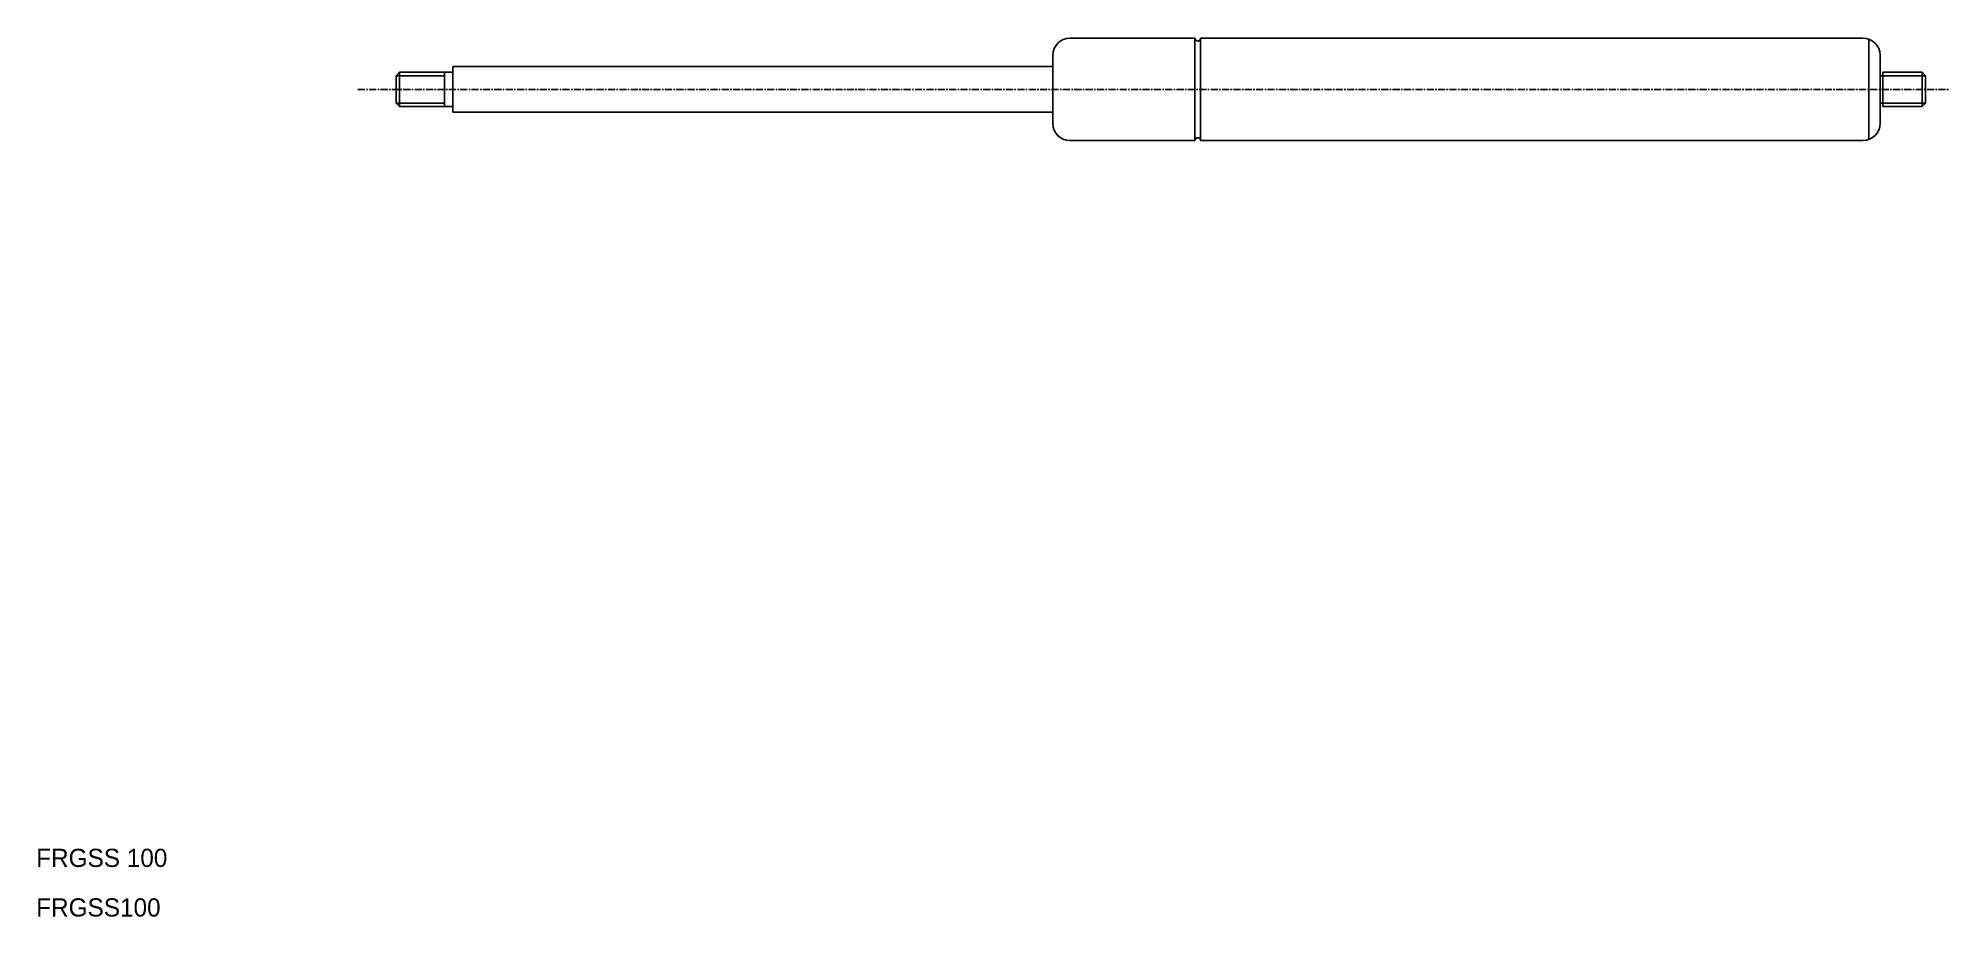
# Model space of a CAD drawing. Extents: x -69 to 267, y 49 to 204.
import ezdxf

# ---------------------------------------------------------------- set-up
doc = ezdxf.new("R2010")
doc.units = 0
doc.linetypes.add('CENTER', pattern=[2, 1.25, -0.25, 0.25, -0.25])
doc.layers.get('0').update_dxf_attribs({"linetype": 'CONTINUOUS'})
doc.layers.add('CENTER', color=1, linetype='CENTER')

msp = doc.modelspace()

# ---------------------------------------------------------------- linework, layer by layer
at = {"color": 7, "linetype": 'CONTINUOUS'}
for p, q in [((112.04, 203.91), (134.04, 203.91)), ((134.04, 203.91), (134.04, 185.91)), ((135.04, 203.91), (251.54, 203.91)), ((135.04, 203.91), (135.04, 185.91)), ((3.54, 198.91), (109.04, 198.91)), ((3.54, 198.91), (3.54, 190.91)), ((109.04, 200.91), (109.04, 188.91)), ((254.54, 200.91), (254.54, 188.91)), ((254.54, 190.41), (254.54, 199.41)), ((-5.86, 197.91), (-5.86, 191.91)), ((3.54, 197.91), (-5.86, 197.91)), ((2.04, 197.91), (2.04, 191.91)), ((255.04, 197.31), (254.54, 197.31)), ((255.04, 197.91), (261.94, 197.91)), ((261.94, 197.91), (261.94, 191.91)), ((-5.86, 191.91), (3.54, 191.91)), ((255.04, 192.51), (254.54, 192.51)), ((261.94, 191.91), (255.04, 191.91)), ((3.54, 190.91), (109.04, 190.91)), ((112.04, 185.91), (134.04, 185.91)), ((135.04, 185.91), (251.54, 185.91))]:
    msp.add_line(p, q, dxfattribs=at)
at = {"color": 3, "linetype": 'CONTINUOUS'}
for p, q in [((252.54, 203.74), (252.54, 186.08)), ((-6.46, 197.31), (2.04, 197.31)), ((262.54, 197.31), (255.04, 197.31)), ((-6.46, 192.51), (2.04, 192.51)), ((262.54, 192.51), (255.04, 192.51))]:
    msp.add_line(p, q, dxfattribs=at)
for p, q in [((-5.86, 197.91), (-6.46, 197.31)), ((-6.46, 192.51), (-6.46, 197.31)), ((255.04, 191.91), (255.04, 197.91)), ((261.94, 197.91), (262.54, 197.31)), ((262.54, 192.51), (262.54, 197.31)), ((-6.46, 192.51), (-5.86, 191.91)), ((262.54, 192.51), (261.94, 191.91))]:
    msp.add_line(p, q)
at = {"color": 7, "linetype": 'CONTINUOUS'}
for centre, radius, start, end in [((112.04, 200.91), 3, 90, 180), ((134.54, 203.91), 0.5, 180, 0), ((251.54, 200.91), 3, 0, 90), ((112.04, 188.91), 3, 180, 270), ((251.54, 188.91), 3, 270, 0), ((134.54, 185.91), 0.5, 0, 180)]:
    msp.add_arc(centre, radius, start, end, dxfattribs=at)
at = {"layer": 'CENTER', "color": 1, "linetype": 'CENTER'}
msp.add_line((-13.19, 194.91), (266.8, 194.91), dxfattribs=at)

# ---------------------------------------------------------------- texts
for s, p in [('FRGSS 100', (-69.76, 58.12)), ('FRGSS100', (-69.76, 49.4))]:
    msp.add_text(s, height=3.2).set_placement(p)

doc.saveas('drawing.dxf')
